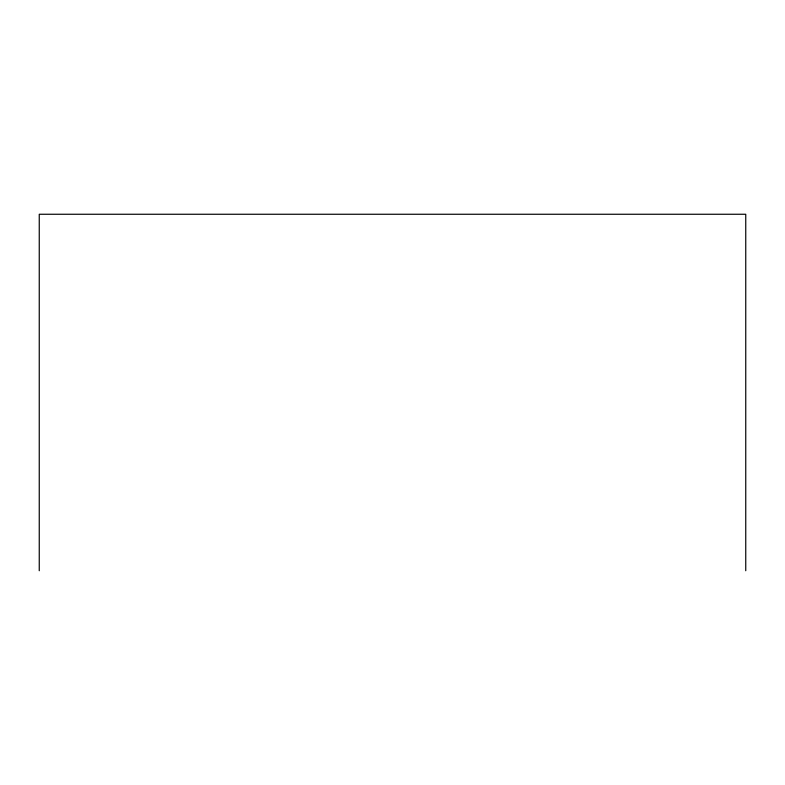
<?xml version="1.0" encoding="UTF-8"?>
<svg xmlns="http://www.w3.org/2000/svg" width="785" height="785" viewBox="0 0 785 785"><rect width="100%" height="100%" fill="white"/><g stroke="black" fill="none" stroke-linecap="round" stroke-linejoin="round"><path stroke-width="1.18" d="M745.75 570.744L745.75 214.256L39.25 214.256L39.25 570.744"/></g></svg>
